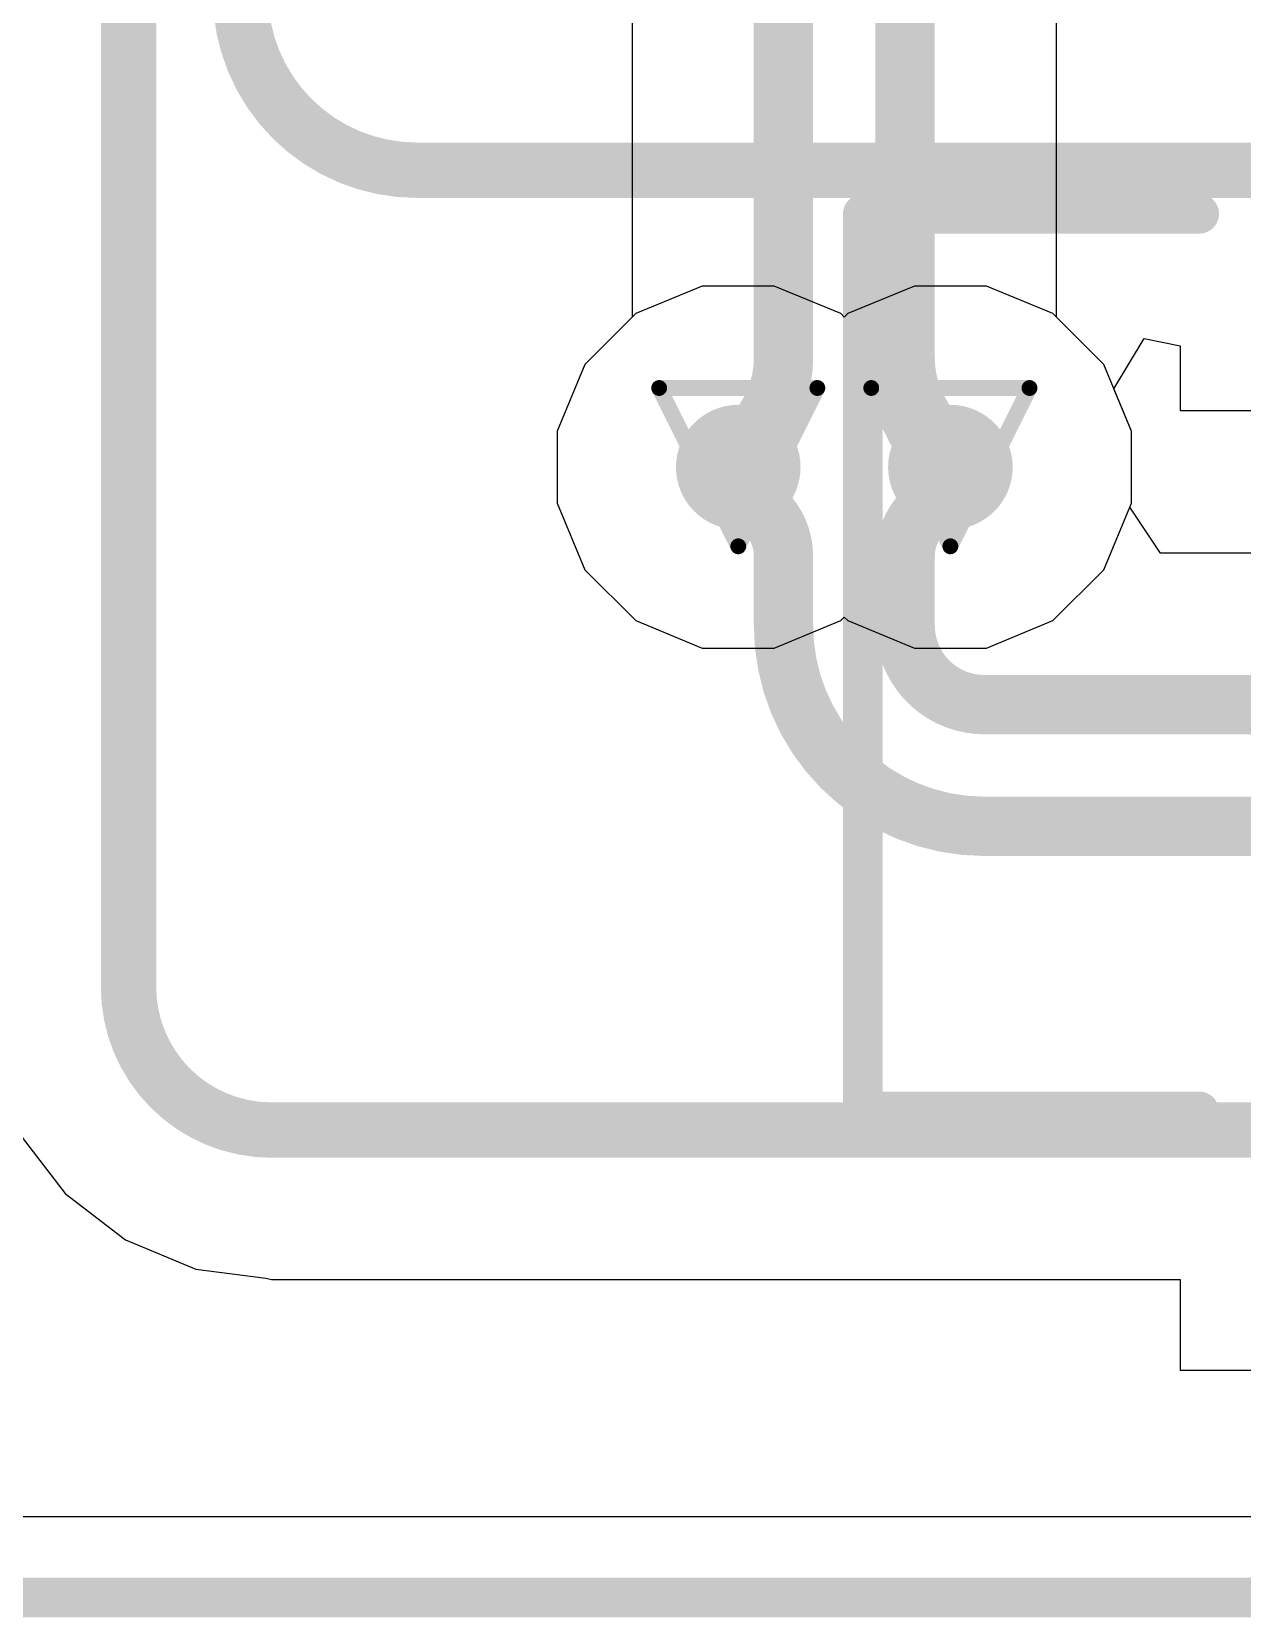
# Model space of a CAD drawing. Header units: inches. Extents: x -5 to 234, y -4 to 104.
# Drawn here: x 47.53 to 51.42, y -3.56 to 1.52 of the extents above; entities that cross this region are included whole.
import ezdxf

# ---------------------------------------------------------------- set-up
doc = ezdxf.new("R2010")
doc.units = ezdxf.units.IN
for name, color, linetype in [('Board Outline', 216, 'Continuous'), ('Bottom Layer', 5, 'Continuous'), ('Drill Drawing', 1, 'Continuous'), ('GND', 16, 'Continuous'), ('POWER', 76, 'Continuous'), ('Top Layer', 1, 'Continuous'), ('Top Overlay', 2, 'Continuous'), ('Via Holes', 16, 'Continuous')]:
    doc.layers.add(name, color=color, linetype=linetype)

# ---------------------------------------------------------------- blocks, each defined once
blk = doc.blocks.new('DF40C_100DS_0_4V_51__13')
at = {"layer": 'Top Overlay'}
for points in [[(-21.10000098, -2.97999912, 0.127, 0.127, 0), (-21.10000098, -0.0999998, 0.127, 0.127, 0)], [(-21.10000098, -0.0999998, 0.127, 0.127, 0), (-20.01999806, -0.0999998, 0.127, 0.127, 0)], [(-21.10000098, -2.97999912, 0.127, 0.127, 0), (-20.0200006, -2.97999912, 0.127, 0.127, 0)]]:
    blk.add_lwpolyline(points, format="xyseb", dxfattribs=at)
for points in [[(-21.13175098, -0.0999998, 0.0635, 0.0635, 1), (-21.06825098, -0.0999998, 0.0635, 0.0635, 1)], [(-21.13175098, -0.0999998, 0.0635, 0.0635, 1), (-21.06825098, -0.0999998, 0.0635, 0.0635, 1)], [(-20.05174806, -0.0999998, 0.0635, 0.0635, 1), (-19.98824806, -0.0999998, 0.0635, 0.0635, 1)], [(-21.13175098, -2.97999912, 0.0635, 0.0635, 1), (-21.06825098, -2.97999912, 0.0635, 0.0635, 1)], [(-21.13175098, -2.97999912, 0.0635, 0.0635, 1), (-21.06825098, -2.97999912, 0.0635, 0.0635, 1)], [(-20.0517506, -2.97999912, 0.0635, 0.0635, 1), (-19.9882506, -2.97999912, 0.0635, 0.0635, 1)]]:
    blk.add_lwpolyline(points, format="xyseb", close=True, dxfattribs=at)

msp = doc.modelspace()

# ---------------------------------------------------------------- hatches: boundary and pattern name
at = {"layer": 'Bottom Layer'}
h = msp.add_hatch(color=5, dxfattribs=at)
edge = h.paths.add_edge_path()
edge.add_arc((49.80015948, 0.12700254), 0.1999996, 0, 360)
h = msp.add_hatch(color=5, dxfattribs=at)
edge = h.paths.add_edge_path()
edge.add_arc((50.48115888, 0.12700254), 0.1999996, 0, 360)
at = {"layer": 'GND'}
h = msp.add_hatch(color=16, dxfattribs=at)
edge = h.paths.add_edge_path()
edge.add_arc((49.80015948, 0.12700254), 0.1999996, 0, 360)
h = msp.add_hatch(color=16, dxfattribs=at)
edge = h.paths.add_edge_path()
edge.add_arc((50.48115888, 0.12700254), 0.1999996, 0, 360)
at = {"layer": 'POWER'}
h = msp.add_hatch(color=76, dxfattribs=at)
edge = h.paths.add_edge_path()
edge.add_arc((49.80015948, 0.12700254), 0.1999996, 0, 360)
h = msp.add_hatch(color=76, dxfattribs=at)
edge = h.paths.add_edge_path()
edge.add_arc((50.48115888, 0.12700254), 0.1999996, 0, 360)
at = {"layer": 'Top Layer'}
h = msp.add_hatch(color=1, dxfattribs=at)
edge = h.paths.add_edge_path()
edge.add_arc((49.80015948, 0.12700254), 0.1999996, 0, 360)
h = msp.add_hatch(color=1, dxfattribs=at)
edge = h.paths.add_edge_path()
edge.add_arc((50.48115888, 0.12700254), 0.1999996, 0, 360)
at = {"layer": 'Via Holes'}
h = msp.add_hatch(color=7, dxfattribs=at)
edge = h.paths.add_edge_path()
edge.add_arc((49.80015948, 0.12700254), 0.0999998, 0, 360)
h = msp.add_hatch(color=7, dxfattribs=at)
edge = h.paths.add_edge_path()
edge.add_arc((50.48115888, 0.12700254), 0.0999998, 0, 360)

# ---------------------------------------------------------------- linework, layer by layer
at = {"layer": 'Board Outline'}
msp.add_lwpolyline([(-0.4520183999999999, -3.5000438, 0.127, 0.127, 0), (88.4519821, -3.5000438, 0.127, 0.127, 0)], format="xyseb", dxfattribs=at)
at = {"layer": 'Bottom Layer'}
for p, q in [((50.8214884, 0.6083299999999999), (50.8214884, 2.49713242)), ((49.45982995999999, 2.48983246), (49.45982995999999, 0.6083299999999999)), ((49.45982995999999, 0.6083299999999999), (49.30761284, 0.4561128799999999)), ((50.97370552, 0.4561128799999999), (50.8214884, 0.6083299999999999)), ((49.30761284, 0.4561128799999999), (49.21915988, 0.24257)), ((51.06215847999999, 0.24257), (50.97370552, 0.4561128799999999)), ((49.21915988, 0.24257), (49.21915988, 0.01143508)), ((51.06215847999999, 0.01143508), (51.06215847999999, 0.24257)), ((49.21915988, 0.01143508), (49.30761284, -0.2021078)), ((50.97370552, -0.2021078), (51.06215847999999, 0.01143508)), ((49.30761284, -0.2021078), (49.47104914, -0.3655441)), ((50.81026922, -0.3655441), (50.97370552, -0.2021078)), ((50.12926982, -0.3655441), (50.14065917999999, -0.35415474)), ((50.14065917999999, -0.35415474), (50.15204854, -0.3655441)), ((49.47104914, -0.3655441), (49.68459202, -0.45399706)), ((49.91572694, -0.45399706), (50.12926982, -0.3655441)), ((50.15204854, -0.3655441), (50.36559142, -0.45399706)), ((50.59672634, -0.45399706), (50.81026922, -0.3655441)), ((49.68459202, -0.45399706), (49.91572694, -0.45399706)), ((50.36559142, -0.45399706), (50.59672634, -0.45399706)), ((56.14597102, -3.24108064), (41.75993172, -3.24108064))]:
    msp.add_line(p, q, dxfattribs=at)
for points in [[(49.94540937999999, 0.47766732, 0.1905, 0.1905, 0), (49.94540937999999, 2.49713242, 0.1905, 0.1905, 0)], [(50.33590897999999, 0.47766732, 0.1905, 0.1905, 0), (50.33590897999999, 2.49713242, 0.1905, 0.1905, 0)], [(49.94540937999999, 0.47766732, 0.1905, 0.1905, -0.1989123673796481), (49.84024575999999, 0.22377908, 0.1905, 0.1905, 0)], [(50.4410726, 0.22377908, 0.1905, 0.1905, -0.1989123673796483), (50.33590897999999, 0.47766732, 0.1905, 0.1905, 0)], [(49.80015948, 0.12700254, 0.1905, 0.1905, -0.198912367379658), (49.84024575999999, 0.22377908, 0.1905, 0.1905, 0)], [(50.4410726, 0.22377908, 0.1905, 0.1905, -0.198912367379658), (50.48115888, 0.12700254, 0.1905, 0.1905, 0)]]:
    msp.add_lwpolyline(points, format="xyseb", dxfattribs=at)
for points in [[(49.89778438, 0.47766732, 0.09524999999999999, 0.09524999999999999, 1), (49.99303438, 0.47766732, 0.09524999999999999, 0.09524999999999999, 1)], [(49.89778438, 0.47766732, 0.09524999999999999, 0.09524999999999999, 1), (49.99303438, 0.47766732, 0.09524999999999999, 0.09524999999999999, 1)], [(50.28828398, 0.47766732, 0.09524999999999999, 0.09524999999999999, 1), (50.38353398, 0.47766732, 0.09524999999999999, 0.09524999999999999, 1)], [(50.28828398, 0.47766732, 0.09524999999999999, 0.09524999999999999, 1), (50.38353398, 0.47766732, 0.09524999999999999, 0.09524999999999999, 1)], [(49.79262076, 0.22377908, 0.09524999999999999, 0.09524999999999999, 1), (49.88787076, 0.22377908, 0.09524999999999999, 0.09524999999999999, 1)], [(49.79262076, 0.22377908, 0.09524999999999999, 0.09524999999999999, 1), (49.88787076, 0.22377908, 0.09524999999999999, 0.09524999999999999, 1)], [(50.39344759999999, 0.22377908, 0.09524999999999999, 0.09524999999999999, 1), (50.48869759999999, 0.22377908, 0.09524999999999999, 0.09524999999999999, 1)], [(50.39344759999999, 0.22377908, 0.09524999999999999, 0.09524999999999999, 1), (50.48869759999999, 0.22377908, 0.09524999999999999, 0.09524999999999999, 1)], [(49.75253448, 0.12700254, 0.09524999999999999, 0.09524999999999999, 1), (49.84778447999999, 0.12700254, 0.09524999999999999, 0.09524999999999999, 1)], [(50.43353388, 0.12700254, 0.09524999999999999, 0.09524999999999999, 1), (50.52878388, 0.12700254, 0.09524999999999999, 0.09524999999999999, 1)]]:
    msp.add_lwpolyline(points, format="xyseb", close=True, dxfattribs=at)
at = {"layer": 'Drill Drawing'}
for points in [[(49.54615947999999, 0.38100254, 0.0508, 0.0508, 0), (50.05415948, 0.38100254, 0.0508, 0.0508, 0)], [(49.54615947999999, 0.38100254, 0.0508, 0.0508, 0), (49.80015948, -0.12699746, 0.0508, 0.0508, 0)], [(49.80015948, -0.12699746, 0.0508, 0.0508, 0), (50.05415948, 0.38100254, 0.0508, 0.0508, 0)], [(50.22715888, 0.38100254, 0.0508, 0.0508, 0), (50.73515888, 0.38100254, 0.0508, 0.0508, 0)], [(50.22715888, 0.38100254, 0.0508, 0.0508, 0), (50.48115888, -0.12699746, 0.0508, 0.0508, 0)], [(50.48115888, -0.12699746, 0.0508, 0.0508, 0), (50.73515888, 0.38100254, 0.0508, 0.0508, 0)]]:
    msp.add_lwpolyline(points, format="xyseb", dxfattribs=at)
for points in [[(49.53345948, 0.38100254, 0.0254, 0.0254, 1), (49.55885948, 0.38100254, 0.0254, 0.0254, 1)], [(49.53345948, 0.38100254, 0.0254, 0.0254, 1), (49.55885948, 0.38100254, 0.0254, 0.0254, 1)], [(50.04145948, 0.38100254, 0.0254, 0.0254, 1), (50.06685948, 0.38100254, 0.0254, 0.0254, 1)], [(50.04145948, 0.38100254, 0.0254, 0.0254, 1), (50.06685948, 0.38100254, 0.0254, 0.0254, 1)], [(50.21445888, 0.38100254, 0.0254, 0.0254, 1), (50.23985888, 0.38100254, 0.0254, 0.0254, 1)], [(50.21445888, 0.38100254, 0.0254, 0.0254, 1), (50.23985888, 0.38100254, 0.0254, 0.0254, 1)], [(50.72245888, 0.38100254, 0.0254, 0.0254, 1), (50.74785888, 0.38100254, 0.0254, 0.0254, 1)], [(50.72245888, 0.38100254, 0.0254, 0.0254, 1), (50.74785888, 0.38100254, 0.0254, 0.0254, 1)], [(49.78745948, -0.12699746, 0.0254, 0.0254, 1), (49.81285948, -0.12699746, 0.0254, 0.0254, 1)], [(49.78745948, -0.12699746, 0.0254, 0.0254, 1), (49.81285948, -0.12699746, 0.0254, 0.0254, 1)], [(50.46845887999999, -0.12699746, 0.0254, 0.0254, 1), (50.49385888, -0.12699746, 0.0254, 0.0254, 1)], [(50.46845887999999, -0.12699746, 0.0254, 0.0254, 1), (50.49385888, -0.12699746, 0.0254, 0.0254, 1)]]:
    msp.add_lwpolyline(points, format="xyseb", close=True, dxfattribs=at)
at = {"layer": 'GND'}
for p, q in [((49.68459202, 0.70800214), (49.47104914, 0.6195491799999999)), ((49.91572694, 0.70800214), (49.68459202, 0.70800214)), ((50.12926982, 0.6195491799999999), (49.91572694, 0.70800214)), ((50.36559142, 0.70800214), (50.15204854, 0.6195491799999999)), ((50.59672634, 0.70800214), (50.36559142, 0.70800214)), ((50.81026922, 0.6195491799999999), (50.59672634, 0.70800214)), ((49.47104914, 0.6195491799999999), (49.30761284, 0.4561128799999999)), ((50.14065917999999, 0.60815982), (50.12926982, 0.6195491799999999)), ((50.15204854, 0.6195491799999999), (50.14065917999999, 0.60815982)), ((50.97370552, 0.4561128799999999), (50.81026922, 0.6195491799999999)), ((49.30761284, 0.4561128799999999), (49.21915988, 0.24257)), ((51.06215847999999, 0.24257), (50.97370552, 0.4561128799999999)), ((49.21915988, 0.24257), (49.21915988, 0.01143508)), ((51.06215847999999, 0.01143508), (51.06215847999999, 0.24257)), ((49.21915988, 0.01143508), (49.30761284, -0.2021078)), ((50.97370552, -0.2021078), (51.06215847999999, 0.01143508)), ((49.30761284, -0.2021078), (49.47104914, -0.3655441)), ((50.81026922, -0.3655441), (50.97370552, -0.2021078)), ((50.12926982, -0.3655441), (50.14065917999999, -0.35415474)), ((50.14065917999999, -0.35415474), (50.15204854, -0.3655441)), ((49.47104914, -0.3655441), (49.68459202, -0.45399706)), ((49.91572694, -0.45399706), (50.12926982, -0.3655441)), ((50.15204854, -0.3655441), (50.36559142, -0.45399706)), ((50.59672634, -0.45399706), (50.81026922, -0.3655441)), ((49.68459202, -0.45399706), (49.91572694, -0.45399706)), ((50.36559142, -0.45399706), (50.59672634, -0.45399706)), ((86.25539772, -3.24108064), (41.75993172, -3.24108064))]:
    msp.add_line(p, q, dxfattribs=at)
at = {"layer": 'POWER'}
for p, q in [((49.68459202, 0.70800214), (49.47104914, 0.6195491799999999)), ((49.91572694, 0.70800214), (49.68459202, 0.70800214)), ((50.12926982, 0.6195491799999999), (49.91572694, 0.70800214)), ((50.36559142, 0.70800214), (50.15204854, 0.6195491799999999)), ((50.59672634, 0.70800214), (50.36559142, 0.70800214)), ((50.81026922, 0.6195491799999999), (50.59672634, 0.70800214)), ((49.47104914, 0.6195491799999999), (49.30761284, 0.4561128799999999)), ((50.14065917999999, 0.60815982), (50.12926982, 0.6195491799999999)), ((50.15204854, 0.6195491799999999), (50.14065917999999, 0.60815982)), ((50.97370552, 0.4561128799999999), (50.81026922, 0.6195491799999999)), ((49.30761284, 0.4561128799999999), (49.21915988, 0.24257)), ((51.06215847999999, 0.24257), (50.97370552, 0.4561128799999999)), ((49.21915988, 0.24257), (49.21915988, 0.01143508)), ((51.06215847999999, 0.01143508), (51.06215847999999, 0.24257)), ((49.21915988, 0.01143508), (49.30761284, -0.2021078)), ((50.97370552, -0.2021078), (51.06215847999999, 0.01143508)), ((49.30761284, -0.2021078), (49.47104914, -0.3655441)), ((50.81026922, -0.3655441), (50.97370552, -0.2021078)), ((50.12926982, -0.3655441), (50.14065917999999, -0.35415474)), ((50.14065917999999, -0.35415474), (50.15204854, -0.3655441)), ((49.47104914, -0.3655441), (49.68459202, -0.45399706)), ((49.91572694, -0.45399706), (50.12926982, -0.3655441)), ((50.15204854, -0.3655441), (50.36559142, -0.45399706)), ((50.59672634, -0.45399706), (50.81026922, -0.3655441)), ((49.68459202, -0.45399706), (49.91572694, -0.45399706)), ((50.36559142, -0.45399706), (50.59672634, -0.45399706)), ((51.49303391999999, -3.24108064), (41.75993172, -3.24108064))]:
    msp.add_line(p, q, dxfattribs=at)
at = {"layer": 'Top Layer'}
for p, q in [((51.00609813999999, 0.37790882), (51.1029204, 0.5397601599999999)), ((51.1029204, 0.5397601599999999), (51.21898316, 0.5165852)), ((51.21898316, 0.5165852), (51.21898316, 0.3088894)), ((51.06215847999999, 0.24257), (51.00609813999999, 0.37790882)), ((51.21898316, 0.3088894), (52.01898917999999, 0.3088894)), ((51.06215847999999, 0.01143508), (51.06215847999999, 0.24257)), ((51.0567686, -0.00157734), (51.06215847999999, 0.01143508)), ((51.1555492, -0.14941296), (51.0567686, -0.00157734)), ((52.19992099999999, -0.14941296), (51.1555492, -0.14941296)), ((47.49052477999999, -2.00972928), (47.63938656, -2.2037294)), ((47.63938656, -2.2037294), (47.83338668, -2.35259118)), ((47.83338668, -2.35259118), (48.05930444, -2.44616986)), ((48.05930444, -2.44616986), (48.28403348, -2.47575578)), ((48.28403348, -2.47575578), (48.3017449, -2.47927876)), ((48.3017449, -2.47927876), (51.21899078, -2.47927876)), ((51.21899078, -2.47927876), (51.21899078, -2.77110698)), ((51.21899078, -2.77110698), (52.41898584, -2.77110698)), ((86.25539772, -3.24108064), (41.75993172, -3.24108064))]:
    msp.add_line(p, q, dxfattribs=at)
for points in [[(47.84294216, -1.54137106, 0.1778, 0.1778, 0), (47.84294216, 12.4023247, 0.1778, 0.1778, 0)], [(48.76799999999999, 1.07982258, 0.1778, 0.1778, -0.4142135623730951), (48.20189496, 1.64592762, 0.1778, 0.1778, 0)], [(48.76799999999999, 1.07982258, 0.1778, 0.1778, 0), (51.69991438, 1.07982258, 0.1778, 0.1778, 0)], [(49.84011622, 0.03035554, 0.1905, 0.1905, -0.1985616833216179), (49.80015948, 0.12700254, 0.1905, 0.1905, 0)], [(50.48115888, 0.12700254, 0.1905, 0.1905, -0.198561683321618), (50.44120213999999, 0.03035554, 0.1905, 0.1905, 0)], [(49.84011622, 0.03035554, 0.1905, 0.1905, 0), (49.84024575999999, 0.030226, 0.1905, 0.1905, 0)], [(49.84024575999999, 0.030226, 0.1905, 0.1905, -0.0003346366988049019), (49.84011622, 0.03035554, 0.1905, 0.1905, 0)], [(49.84024575999999, 0.030226, 0.1905, 0.1905, 0), (49.8858413, -0.01536954, 0.1905, 0.1905, 0)], [(50.39547706, -0.01536954, 0.1905, 0.1905, 0), (50.4410726, 0.030226, 0.1905, 0.1905, 0)], [(50.4410726, 0.030226, 0.1905, 0.1905, 0), (50.44120213999999, 0.03035554, 0.1905, 0.1905, 0)], [(50.44120213999999, 0.03035554, 0.1905, 0.1905, -0.000334636698805013), (50.4410726, 0.030226, 0.1905, 0.1905, 0)], [(49.8858413, -0.01536954, 0.1905, 0.1905, 0), (49.88601148, -0.01553972, 0.1905, 0.1905, 0)], [(49.8858413, -0.01536954, 0.1905, 0.1905, -0.0002958421821678836), (49.88601148, -0.01553972, 0.1905, 0.1905, 0)], [(49.88601148, -0.01553972, 0.1905, 0.1905, -0.1986035732554225), (49.94540937999999, -0.15917926, 0.1905, 0.1905, 0)], [(50.33590897999999, -0.15917926, 0.1905, 0.1905, -0.1986035732554224), (50.39530687999999, -0.01553972, 0.1905, 0.1905, 0)], [(50.39530687999999, -0.01553972, 0.1905, 0.1905, 0), (50.39547706, -0.01536954, 0.1905, 0.1905, 0)], [(50.39530687999999, -0.01553972, 0.1905, 0.1905, -0.0002958421821679114), (50.39547706, -0.01536954, 0.1905, 0.1905, 0)], [(49.94540684, -0.15917926, 0.1905, 0.1905, 0), (49.94540937999999, -0.15917926, 0.1905, 0.1905, 0)], [(49.94540684, -0.38099746, 0.1905, 0.1905, 0), (49.94540684, -0.15917926, 0.1905, 0.1905, 0)], [(50.33590644, -0.15917926, 0.1905, 0.1905, 0), (50.33590897999999, -0.15917926, 0.1905, 0.1905, 0)], [(50.33590644, -0.38099492, 0.1905, 0.1905, 0), (50.33590644, -0.15917926, 0.1905, 0.1905, 0)], [(50.58990136, -1.02549198, 0.1905, 0.1905, -0.4142135623730951), (49.94540684, -0.38099746, 0.1905, 0.1905, 0)], [(50.33590644, -0.38099746, 0.1905, 0.1905, 0), (50.33590644, -0.38099492, 0.1905, 0.1905, 0)], [(50.58990136, -0.6349923799999999, 0.1905, 0.1905, -0.4142135623730951), (50.33590644, -0.38099746, 0.1905, 0.1905, 0)], [(50.58990136, -0.6349923799999999, 0.1905, 0.1905, 0), (52.19992099999999, -0.6349923799999999, 0.1905, 0.1905, 0)], [(50.58990136, -1.02549198, 0.1905, 0.1905, 0), (52.19992099999999, -1.02549198, 0.1905, 0.1905, 0)], [(48.3017449, -2.0001738, 0.1778, 0.1778, -0.4142135623730951), (47.84294216, -1.54137106, 0.1778, 0.1778, 0)], [(48.3017449, -2.0001738, 0.1778, 0.1778, 0), (51.69992199999999, -2.0001738, 0.1778, 0.1778, 0)]]:
    msp.add_lwpolyline(points, format="xyseb", dxfattribs=at)
for points in [[(48.72355, 1.07982258, 0.08889999999999999, 0.08889999999999999, 1), (48.81245, 1.07982258, 0.08889999999999999, 0.08889999999999999, 1)], [(48.72355, 1.07982258, 0.08889999999999999, 0.08889999999999999, 1), (48.81245, 1.07982258, 0.08889999999999999, 0.08889999999999999, 1)], [(49.75253448, 0.12700254, 0.09524999999999999, 0.09524999999999999, 1), (49.84778447999999, 0.12700254, 0.09524999999999999, 0.09524999999999999, 1)], [(50.43353388, 0.12700254, 0.09524999999999999, 0.09524999999999999, 1), (50.52878388, 0.12700254, 0.09524999999999999, 0.09524999999999999, 1)], [(49.79249122, 0.03035554, 0.09524999999999999, 0.09524999999999999, 1), (49.88774122, 0.03035554, 0.09524999999999999, 0.09524999999999999, 1)], [(49.79249122, 0.03035554, 0.09524999999999999, 0.09524999999999999, 1), (49.88774122, 0.03035554, 0.09524999999999999, 0.09524999999999999, 1)], [(49.79249122, 0.03035554, 0.09524999999999999, 0.09524999999999999, 1), (49.88774122, 0.03035554, 0.09524999999999999, 0.09524999999999999, 1)], [(49.79262076, 0.030226, 0.09524999999999999, 0.09524999999999999, 1), (49.88787076, 0.030226, 0.09524999999999999, 0.09524999999999999, 1)], [(49.79262076, 0.030226, 0.09524999999999999, 0.09524999999999999, 1), (49.88787076, 0.030226, 0.09524999999999999, 0.09524999999999999, 1)], [(49.79262076, 0.030226, 0.09524999999999999, 0.09524999999999999, 1), (49.88787076, 0.030226, 0.09524999999999999, 0.09524999999999999, 1)], [(50.39344759999999, 0.030226, 0.09524999999999999, 0.09524999999999999, 1), (50.48869759999999, 0.030226, 0.09524999999999999, 0.09524999999999999, 1)], [(50.39344759999999, 0.030226, 0.09524999999999999, 0.09524999999999999, 1), (50.48869759999999, 0.030226, 0.09524999999999999, 0.09524999999999999, 1)], [(50.39344759999999, 0.030226, 0.09524999999999999, 0.09524999999999999, 1), (50.48869759999999, 0.030226, 0.09524999999999999, 0.09524999999999999, 1)], [(50.39357714, 0.03035554, 0.09524999999999999, 0.09524999999999999, 1), (50.48882714, 0.03035554, 0.09524999999999999, 0.09524999999999999, 1)], [(50.39357714, 0.03035554, 0.09524999999999999, 0.09524999999999999, 1), (50.48882714, 0.03035554, 0.09524999999999999, 0.09524999999999999, 1)], [(50.39357714, 0.03035554, 0.09524999999999999, 0.09524999999999999, 1), (50.48882714, 0.03035554, 0.09524999999999999, 0.09524999999999999, 1)], [(49.83821629999999, -0.01536954, 0.09524999999999999, 0.09524999999999999, 1), (49.9334663, -0.01536954, 0.09524999999999999, 0.09524999999999999, 1)], [(49.83821629999999, -0.01536954, 0.09524999999999999, 0.09524999999999999, 1), (49.9334663, -0.01536954, 0.09524999999999999, 0.09524999999999999, 1)], [(49.83821629999999, -0.01536954, 0.09524999999999999, 0.09524999999999999, 1), (49.9334663, -0.01536954, 0.09524999999999999, 0.09524999999999999, 1)], [(49.83838648, -0.01553972, 0.09524999999999999, 0.09524999999999999, 1), (49.93363648, -0.01553972, 0.09524999999999999, 0.09524999999999999, 1)], [(49.83838648, -0.01553972, 0.09524999999999999, 0.09524999999999999, 1), (49.93363648, -0.01553972, 0.09524999999999999, 0.09524999999999999, 1)], [(49.83838648, -0.01553972, 0.09524999999999999, 0.09524999999999999, 1), (49.93363648, -0.01553972, 0.09524999999999999, 0.09524999999999999, 1)], [(50.34768188, -0.01553972, 0.09524999999999999, 0.09524999999999999, 1), (50.44293188, -0.01553972, 0.09524999999999999, 0.09524999999999999, 1)], [(50.34768188, -0.01553972, 0.09524999999999999, 0.09524999999999999, 1), (50.44293188, -0.01553972, 0.09524999999999999, 0.09524999999999999, 1)], [(50.34768188, -0.01553972, 0.09524999999999999, 0.09524999999999999, 1), (50.44293188, -0.01553972, 0.09524999999999999, 0.09524999999999999, 1)], [(50.34785205999999, -0.01536954, 0.09524999999999999, 0.09524999999999999, 1), (50.44310205999999, -0.01536954, 0.09524999999999999, 0.09524999999999999, 1)], [(50.34785205999999, -0.01536954, 0.09524999999999999, 0.09524999999999999, 1), (50.44310205999999, -0.01536954, 0.09524999999999999, 0.09524999999999999, 1)], [(50.34785205999999, -0.01536954, 0.09524999999999999, 0.09524999999999999, 1), (50.44310205999999, -0.01536954, 0.09524999999999999, 0.09524999999999999, 1)], [(49.89778184, -0.15917926, 0.09524999999999999, 0.09524999999999999, 1), (49.99303183999999, -0.15917926, 0.09524999999999999, 0.09524999999999999, 1)], [(49.89778184, -0.15917926, 0.09524999999999999, 0.09524999999999999, 1), (49.99303183999999, -0.15917926, 0.09524999999999999, 0.09524999999999999, 1)], [(49.89778438, -0.15917926, 0.09524999999999999, 0.09524999999999999, 1), (49.99303438, -0.15917926, 0.09524999999999999, 0.09524999999999999, 1)], [(49.89778438, -0.15917926, 0.09524999999999999, 0.09524999999999999, 1), (49.99303438, -0.15917926, 0.09524999999999999, 0.09524999999999999, 1)], [(50.28828144, -0.15917926, 0.09524999999999999, 0.09524999999999999, 1), (50.38353143999999, -0.15917926, 0.09524999999999999, 0.09524999999999999, 1)], [(50.28828144, -0.15917926, 0.09524999999999999, 0.09524999999999999, 1), (50.38353143999999, -0.15917926, 0.09524999999999999, 0.09524999999999999, 1)], [(50.28828398, -0.15917926, 0.09524999999999999, 0.09524999999999999, 1), (50.38353398, -0.15917926, 0.09524999999999999, 0.09524999999999999, 1)], [(50.28828398, -0.15917926, 0.09524999999999999, 0.09524999999999999, 1), (50.38353398, -0.15917926, 0.09524999999999999, 0.09524999999999999, 1)], [(49.89778184, -0.38099746, 0.09524999999999999, 0.09524999999999999, 1), (49.99303183999999, -0.38099746, 0.09524999999999999, 0.09524999999999999, 1)], [(49.89778184, -0.38099746, 0.09524999999999999, 0.09524999999999999, 1), (49.99303183999999, -0.38099746, 0.09524999999999999, 0.09524999999999999, 1)], [(50.28828144, -0.38099492, 0.09524999999999999, 0.09524999999999999, 1), (50.38353143999999, -0.38099492, 0.09524999999999999, 0.09524999999999999, 1)], [(50.28828144, -0.38099492, 0.09524999999999999, 0.09524999999999999, 1), (50.38353143999999, -0.38099492, 0.09524999999999999, 0.09524999999999999, 1)], [(50.28828144, -0.38099746, 0.09524999999999999, 0.09524999999999999, 1), (50.38353143999999, -0.38099746, 0.09524999999999999, 0.09524999999999999, 1)], [(50.28828144, -0.38099746, 0.09524999999999999, 0.09524999999999999, 1), (50.38353143999999, -0.38099746, 0.09524999999999999, 0.09524999999999999, 1)], [(50.54227636, -0.6349923799999999, 0.09524999999999999, 0.09524999999999999, 1), (50.63752636, -0.6349923799999999, 0.09524999999999999, 0.09524999999999999, 1)], [(50.54227636, -0.6349923799999999, 0.09524999999999999, 0.09524999999999999, 1), (50.63752636, -0.6349923799999999, 0.09524999999999999, 0.09524999999999999, 1)], [(50.54227636, -1.02549198, 0.09524999999999999, 0.09524999999999999, 1), (50.63752636, -1.02549198, 0.09524999999999999, 0.09524999999999999, 1)], [(50.54227636, -1.02549198, 0.09524999999999999, 0.09524999999999999, 1), (50.63752636, -1.02549198, 0.09524999999999999, 0.09524999999999999, 1)], [(47.79849216, -1.54137106, 0.08889999999999999, 0.08889999999999999, 1), (47.88739216, -1.54137106, 0.08889999999999999, 0.08889999999999999, 1)], [(47.79849216, -1.54137106, 0.08889999999999999, 0.08889999999999999, 1), (47.88739216, -1.54137106, 0.08889999999999999, 0.08889999999999999, 1)], [(48.2572949, -2.0001738, 0.08889999999999999, 0.08889999999999999, 1), (48.34619489999999, -2.0001738, 0.08889999999999999, 0.08889999999999999, 1)], [(48.2572949, -2.0001738, 0.08889999999999999, 0.08889999999999999, 1), (48.34619489999999, -2.0001738, 0.08889999999999999, 0.08889999999999999, 1)]]:
    msp.add_lwpolyline(points, format="xyseb", close=True, dxfattribs=at)

# ---------------------------------------------------------------- block references
msp.add_blockref('DF40C_100DS_0_4V_51__13', (71.29998694, 1.0398887))

doc.saveas('drawing.dxf')
